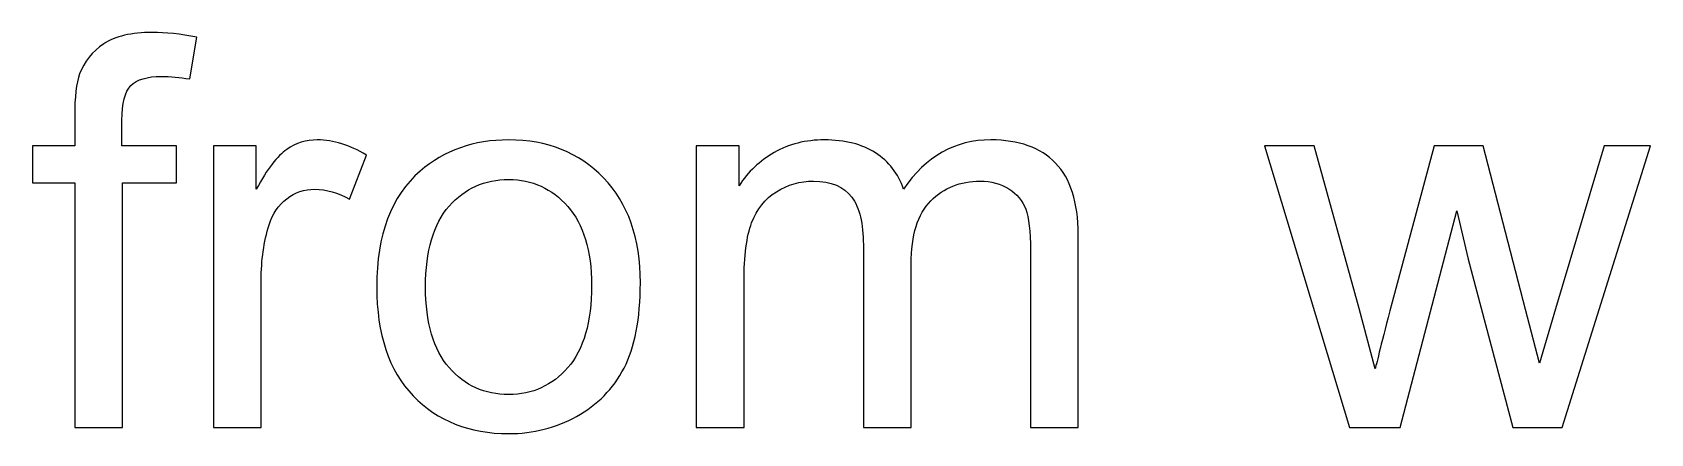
# Model space of a CAD drawing. Header units: millimetres. Extents: x -599 to 1818, y -719 to 408.
# Drawn here: x 396 to 619.3, y -719.4 to -664.1 of the extents above; entities that cross this region are included whole.
import ezdxf

# ---------------------------------------------------------------- set-up
doc = ezdxf.new("R2010")
doc.units = ezdxf.units.MM
doc.header["$MEASUREMENT"] = 0
doc.layers.add('Layer 1', color=7, linetype='Continuous')

msp = doc.modelspace()

# ---------------------------------------------------------------- linework, layer by layer
at = {"layer": 'Layer 1', "color": 250}
for points, knots in [([(401.8018, -718.5801), (401.8018, -718.5801), (401.8018, -684.8112), (401.8018, -684.8112), (401.8018, -684.8112), (401.8018, -684.8112), (395.9615, -684.8112), (395.9615, -684.8112), (395.9615, -684.8112), (395.9615, -684.8112), (395.9615, -679.7197), (395.9615, -679.7197), (395.9615, -679.7197), (395.9615, -679.7197), (401.8018, -679.7197), (401.8018, -679.7197), (401.8018, -679.7197), (401.8018, -679.7197), (401.8018, -675.6015), (401.8018, -675.6015), (401.8018, -675.6015), (401.8018, -672.9933), (402.0264, -671.0591), (402.4881, -669.7986), (402.4881, -669.7986), (403.1246, -668.1015), (404.2228, -666.7163), (405.8201, -665.6555), (405.8201, -665.6555), (407.405, -664.5948), (409.6388, -664.0707), (412.509, -664.0707), (412.509, -664.0707), (414.3684, -664.0707), (416.415, -664.2953), (418.6613, -664.7321), (418.6613, -664.7321), (418.6613, -664.7321), (417.6754, -670.4975), (417.6754, -670.4975), (417.6754, -670.4975), (416.3027, -670.2604), (415.0173, -670.1356), (413.7944, -670.1356), (413.7944, -670.1356), (411.7977, -670.1356), (410.3875, -670.5599), (409.5514, -671.4085), (409.5514, -671.4085), (408.7278, -672.2571), (408.316, -673.8419), (408.316, -676.1631), (408.316, -676.1631), (408.316, -676.1631), (408.316, -679.7197), (408.316, -679.7197), (408.316, -679.7197), (408.316, -679.7197), (415.8784, -679.7197), (415.8784, -679.7197), (415.8784, -679.7197), (415.8784, -679.7197), (415.8784, -684.8112), (415.8784, -684.8112), (415.8784, -684.8112), (415.8784, -684.8112), (408.3908, -684.8112), (408.3908, -684.8112), (408.3908, -684.8112), (408.3908, -684.8112), (408.3908, -718.5801), (408.3908, -718.5801), (408.3908, -718.5801), (408.3908, -718.5801), (401.8018, -718.5801), (401.8018, -718.5801)], [0, 0, 0, 0, 0.05, 0.05, 0.05, 0.05, 0.1, 0.1, 0.1, 0.1, 0.15, 0.15, 0.15, 0.15, 0.2, 0.2, 0.2, 0.2, 0.25, 0.25, 0.25, 0.25, 0.3, 0.3, 0.3, 0.3, 0.35, 0.35, 0.35, 0.35, 0.4, 0.4, 0.4, 0.4, 0.45, 0.45, 0.45, 0.45, 0.5, 0.5, 0.5, 0.5, 0.55, 0.55, 0.55, 0.55, 0.6, 0.6, 0.6, 0.6, 0.65, 0.65, 0.65, 0.65, 0.7, 0.7, 0.7, 0.7, 0.75, 0.75, 0.75, 0.75, 0.8, 0.8, 0.8, 0.8, 0.85, 0.85, 0.85, 0.85, 0.9, 0.9, 0.9, 0.9, 1, 1, 1, 1]), ([(420.9574, -718.5801), (420.9574, -718.5801), (420.9574, -679.7197), (420.9574, -679.7197), (420.9574, -679.7197), (420.9574, -679.7197), (426.8726, -679.7197), (426.8726, -679.7197), (426.8726, -679.7197), (426.8726, -679.7197), (426.8726, -685.6723), (426.8726, -685.6723), (426.8726, -685.6723), (428.3826, -682.9144), (429.7803, -681.0924), (431.0656, -680.2188), (431.0656, -680.2188), (432.351, -679.3328), (433.7611, -678.896), (435.2961, -678.896), (435.2961, -678.896), (437.5174, -678.896), (439.7761, -679.5949), (442.0723, -680.9801), (442.0723, -680.9801), (442.0723, -680.9801), (439.7262, -687.0575), (439.7262, -687.0575), (439.7262, -687.0575), (438.1289, -686.159), (436.5315, -685.7097), (434.9342, -685.7097), (434.9342, -685.7097), (433.4991, -685.7097), (432.2137, -686.1465), (431.0781, -687.0076), (431.0781, -687.0076), (429.9425, -687.8686), (429.1313, -689.0666), (428.6446, -690.6016), (428.6446, -690.6016), (427.9084, -692.9352), (427.5465, -695.4935), (427.5465, -698.2763), (427.5465, -698.2763), (427.5465, -698.2763), (427.5465, -718.5801), (427.5465, -718.5801), (427.5465, -718.5801), (427.5465, -718.5801), (420.9574, -718.5801), (420.9574, -718.5801)], [0, 0, 0, 0, 0.07142857, 0.07142857, 0.07142857, 0.07142857, 0.14285714, 0.14285714, 0.14285714, 0.14285714, 0.21428571, 0.21428571, 0.21428571, 0.21428571, 0.28571429, 0.28571429, 0.28571429, 0.28571429, 0.35714286, 0.35714286, 0.35714286, 0.35714286, 0.42857143, 0.42857143, 0.42857143, 0.42857143, 0.5, 0.5, 0.5, 0.5, 0.57142857, 0.57142857, 0.57142857, 0.57142857, 0.64285714, 0.64285714, 0.64285714, 0.64285714, 0.71428571, 0.71428571, 0.71428571, 0.71428571, 0.78571429, 0.78571429, 0.78571429, 0.78571429, 0.85714286, 0.85714286, 0.85714286, 0.85714286, 1, 1, 1, 1]), ([(443.495, -699.1499), (443.495, -691.9743), (445.4917, -686.6581), (449.4975, -683.2014), (449.4975, -683.2014), (452.8295, -680.3311), (456.9102, -678.896), (461.7147, -678.896), (461.7147, -678.896), (467.0434, -678.896), (471.4111, -680.6431), (474.8055, -684.1373), (474.8055, -684.1373), (478.1874, -687.619), (479.8845, -692.4485), (479.8845, -698.6008), (479.8845, -698.6008), (479.8845, -703.5925), (479.1358, -707.511), (477.6383, -710.3687), (477.6383, -710.3687), (476.1408, -713.2265), (473.9569, -715.4478), (471.0867, -717.0327), (471.0867, -717.0327), (468.2289, -718.6175), (465.0966, -719.4037), (461.7147, -719.4037), (461.7147, -719.4037), (456.2738, -719.4037), (451.8811, -717.6691), (448.5241, -714.1874), (448.5241, -714.1874), (445.1672, -710.7057), (443.495, -705.689), (443.495, -699.1499)], [0, 0, 0, 0, 0.1, 0.1, 0.1, 0.1, 0.2, 0.2, 0.2, 0.2, 0.3, 0.3, 0.3, 0.3, 0.4, 0.4, 0.4, 0.4, 0.5, 0.5, 0.5, 0.5, 0.6, 0.6, 0.6, 0.6, 0.7, 0.7, 0.7, 0.7, 0.8, 0.8, 0.8, 0.8, 1, 1, 1, 1]), ([(487.6092, -718.5801), (487.6092, -718.5801), (487.6092, -679.7197), (487.6092, -679.7197), (487.6092, -679.7197), (487.6092, -679.7197), (493.5244, -679.7197), (493.5244, -679.7197), (493.5244, -679.7197), (493.5244, -679.7197), (493.5244, -685.2105), (493.5244, -685.2105), (493.5244, -685.2105), (494.7349, -683.3137), (496.3572, -681.7787), (498.3788, -680.6306), (498.3788, -680.6306), (500.4004, -679.4701), (502.6966, -678.896), (505.2798, -678.896), (505.2798, -678.896), (508.1501, -678.896), (510.5086, -679.495), (512.3431, -680.6806), (512.3431, -680.6806), (514.1775, -681.8786), (515.4754, -683.5383), (516.2241, -685.6848), (516.2241, -685.6848), (519.319, -681.1548), (523.3249, -678.896), (528.2666, -678.896), (528.2666, -678.896), (532.1352, -678.896), (535.1178, -679.9568), (537.1893, -682.0907), (537.1893, -682.0907), (539.2734, -684.2247), (540.3216, -687.5067), (540.3216, -691.9369), (540.3216, -691.9369), (540.3216, -691.9369), (540.3216, -718.5801), (540.3216, -718.5801), (540.3216, -718.5801), (540.3216, -718.5801), (533.7326, -718.5801), (533.7326, -718.5801), (533.7326, -718.5801), (533.7326, -718.5801), (533.7326, -694.1207), (533.7326, -694.1207), (533.7326, -694.1207), (533.7326, -691.5001), (533.5079, -689.6032), (533.0836, -688.4427), (533.0836, -688.4427), (532.6593, -687.2821), (531.8856, -686.3586), (530.75, -685.6473), (530.75, -685.6473), (529.6269, -684.936), (528.3041, -684.5866), (526.7941, -684.5866), (526.7941, -684.5866), (524.0486, -684.5866), (521.7774, -685.4976), (519.9679, -687.3071), (519.9679, -687.3071), (518.1584, -689.129), (517.2599, -692.0367), (517.2599, -696.0301), (517.2599, -696.0301), (517.2599, -696.0301), (517.2599, -718.5801), (517.2599, -718.5801), (517.2599, -718.5801), (517.2599, -718.5801), (510.6709, -718.5801), (510.6709, -718.5801), (510.6709, -718.5801), (510.6709, -718.5801), (510.6709, -693.3595), (510.6709, -693.3595), (510.6709, -693.3595), (510.6709, -690.4394), (510.1343, -688.243), (509.061, -686.7829), (509.061, -686.7829), (507.9878, -685.3229), (506.2283, -684.5866), (503.7948, -684.5866), (503.7948, -684.5866), (501.9479, -684.5866), (500.2382, -685.0733), (498.6658, -686.0467), (498.6658, -686.0467), (497.0934, -687.02), (495.9578, -688.4427), (495.2465, -690.327), (495.2465, -690.327), (494.5477, -692.1989), (494.1982, -694.9069), (494.1982, -698.4386), (494.1982, -698.4386), (494.1982, -698.4386), (494.1982, -718.5801), (494.1982, -718.5801), (494.1982, -718.5801), (494.1982, -718.5801), (487.6092, -718.5801), (487.6092, -718.5801)], [0, 0, 0, 0, 0.03448276, 0.03448276, 0.03448276, 0.03448276, 0.06896552, 0.06896552, 0.06896552, 0.06896552, 0.10344828, 0.10344828, 0.10344828, 0.10344828, 0.13793103, 0.13793103, 0.13793103, 0.13793103, 0.17241379, 0.17241379, 0.17241379, 0.17241379, 0.20689655, 0.20689655, 0.20689655, 0.20689655, 0.24137931, 0.24137931, 0.24137931, 0.24137931, 0.27586207, 0.27586207, 0.27586207, 0.27586207, 0.31034483, 0.31034483, 0.31034483, 0.31034483, 0.34482759, 0.34482759, 0.34482759, 0.34482759, 0.37931034, 0.37931034, 0.37931034, 0.37931034, 0.4137931, 0.4137931, 0.4137931, 0.4137931, 0.44827586, 0.44827586, 0.44827586, 0.44827586, 0.48275862, 0.48275862, 0.48275862, 0.48275862, 0.51724138, 0.51724138, 0.51724138, 0.51724138, 0.55172414, 0.55172414, 0.55172414, 0.55172414, 0.5862069, 0.5862069, 0.5862069, 0.5862069, 0.62068966, 0.62068966, 0.62068966, 0.62068966, 0.65517241, 0.65517241, 0.65517241, 0.65517241, 0.68965517, 0.68965517, 0.68965517, 0.68965517, 0.72413793, 0.72413793, 0.72413793, 0.72413793, 0.75862069, 0.75862069, 0.75862069, 0.75862069, 0.79310345, 0.79310345, 0.79310345, 0.79310345, 0.82758621, 0.82758621, 0.82758621, 0.82758621, 0.86206897, 0.86206897, 0.86206897, 0.86206897, 0.89655172, 0.89655172, 0.89655172, 0.89655172, 0.93103448, 0.93103448, 0.93103448, 0.93103448, 1, 1, 1, 1]), ([(577.7719, -718.5801), (577.7719, -718.5801), (566.0289, -679.7197), (566.0289, -679.7197), (566.0289, -679.7197), (566.0289, -679.7197), (572.9174, -679.7197), (572.9174, -679.7197), (572.9174, -679.7197), (572.9174, -679.7197), (579.1196, -702.1449), (579.1196, -702.1449), (579.1196, -702.1449), (579.1196, -702.1449), (581.316, -710.4935), (581.316, -710.4935), (581.316, -710.4935), (581.4033, -710.0817), (582.0772, -707.4112), (583.3252, -702.4818), (583.3252, -702.4818), (583.3252, -702.4818), (589.4774, -679.7197), (589.4774, -679.7197), (589.4774, -679.7197), (589.4774, -679.7197), (596.2287, -679.7197), (596.2287, -679.7197), (596.2287, -679.7197), (596.2287, -679.7197), (602.0815, -702.2822), (602.0815, -702.2822), (602.0815, -702.2822), (602.0815, -702.2822), (603.9908, -709.6824), (603.9908, -709.6824), (603.9908, -709.6824), (603.9908, -709.6824), (606.2246, -702.1823), (606.2246, -702.1823), (606.2246, -702.1823), (606.2246, -702.1823), (612.9385, -679.7197), (612.9385, -679.7197), (612.9385, -679.7197), (612.9385, -679.7197), (619.3403, -679.7197), (619.3403, -679.7197), (619.3403, -679.7197), (619.3403, -679.7197), (607.1481, -718.5801), (607.1481, -718.5801), (607.1481, -718.5801), (607.1481, -718.5801), (600.3344, -718.5801), (600.3344, -718.5801), (600.3344, -718.5801), (600.3344, -718.5801), (594.1696, -695.3312), (594.1696, -695.3312), (594.1696, -695.3312), (594.1696, -695.3312), (592.6097, -688.6798), (592.6097, -688.6798), (592.6097, -688.6798), (592.6097, -688.6798), (584.7478, -718.5801), (584.7478, -718.5801), (584.7478, -718.5801), (584.7478, -718.5801), (577.7719, -718.5801), (577.7719, -718.5801)], [0, 0, 0, 0, 0.05263158, 0.05263158, 0.05263158, 0.05263158, 0.10526316, 0.10526316, 0.10526316, 0.10526316, 0.15789474, 0.15789474, 0.15789474, 0.15789474, 0.21052632, 0.21052632, 0.21052632, 0.21052632, 0.26315789, 0.26315789, 0.26315789, 0.26315789, 0.31578947, 0.31578947, 0.31578947, 0.31578947, 0.36842105, 0.36842105, 0.36842105, 0.36842105, 0.42105263, 0.42105263, 0.42105263, 0.42105263, 0.47368421, 0.47368421, 0.47368421, 0.47368421, 0.52631579, 0.52631579, 0.52631579, 0.52631579, 0.57894737, 0.57894737, 0.57894737, 0.57894737, 0.63157895, 0.63157895, 0.63157895, 0.63157895, 0.68421053, 0.68421053, 0.68421053, 0.68421053, 0.73684211, 0.73684211, 0.73684211, 0.73684211, 0.78947368, 0.78947368, 0.78947368, 0.78947368, 0.84210526, 0.84210526, 0.84210526, 0.84210526, 0.89473684, 0.89473684, 0.89473684, 0.89473684, 1, 1, 1, 1]), ([(450.2338, -699.1624), (450.2338, -704.1291), (451.3195, -707.8479), (453.4909, -710.3063), (453.4909, -710.3063), (455.6748, -712.7772), (458.4077, -714.0127), (461.7147, -714.0127), (461.7147, -714.0127), (464.9843, -714.0127), (467.7048, -712.7772), (469.8886, -710.2939), (469.8886, -710.2939), (472.06, -707.8105), (473.1457, -704.0293), (473.1457, -698.9502), (473.1457, -698.9502), (473.1457, -694.1582), (472.0476, -690.5267), (469.8637, -688.0683), (469.8637, -688.0683), (467.6798, -685.5974), (464.9593, -684.362), (461.7147, -684.362), (461.7147, -684.362), (458.4077, -684.362), (455.6748, -685.5849), (453.4909, -688.0433), (453.4909, -688.0433), (451.3195, -690.5017), (450.2338, -694.2081), (450.2338, -699.1624)], [0, 0, 0, 0, 0.11111111, 0.11111111, 0.11111111, 0.11111111, 0.22222222, 0.22222222, 0.22222222, 0.22222222, 0.33333333, 0.33333333, 0.33333333, 0.33333333, 0.44444444, 0.44444444, 0.44444444, 0.44444444, 0.55555556, 0.55555556, 0.55555556, 0.55555556, 0.66666667, 0.66666667, 0.66666667, 0.66666667, 0.77777778, 0.77777778, 0.77777778, 0.77777778, 1, 1, 1, 1])]:
    msp.add_open_spline(points, degree=3, knots=knots, dxfattribs=at)

doc.saveas('drawing.dxf')
